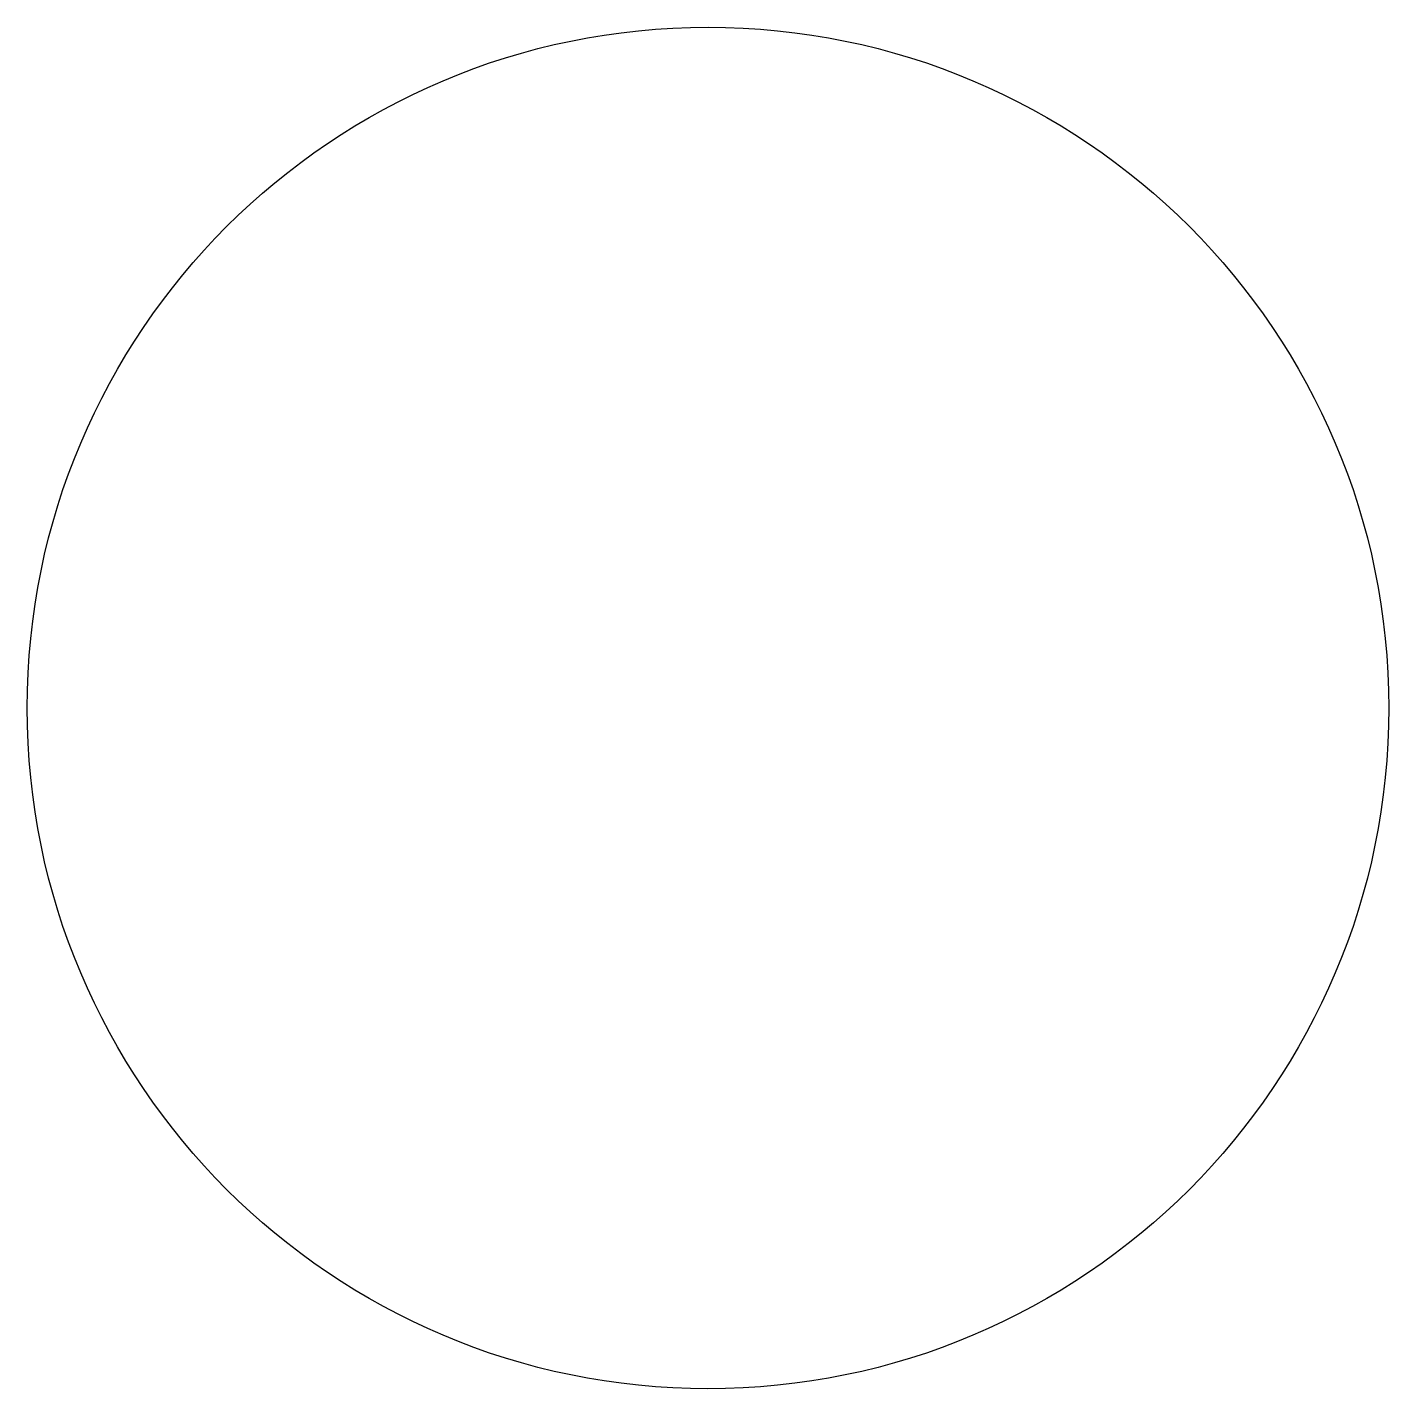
# Model space of a CAD drawing. Extents: x 0 to 0.0625, y -0.0313 to 0.0312.
import ezdxf

# ---------------------------------------------------------------- set-up
doc = ezdxf.new("R2010")
doc.units = 0
doc.header["$MEASUREMENT"] = 0
doc.layers.get('0').update_dxf_attribs({"linetype": 'CONTINUOUS'})

msp = doc.modelspace()

# ---------------------------------------------------------------- linework, layer by layer
at = {"linetype": 'Continuous'}
msp.add_circle((0.03125, 0), 0.03125, dxfattribs=at)

doc.saveas('drawing.dxf')
